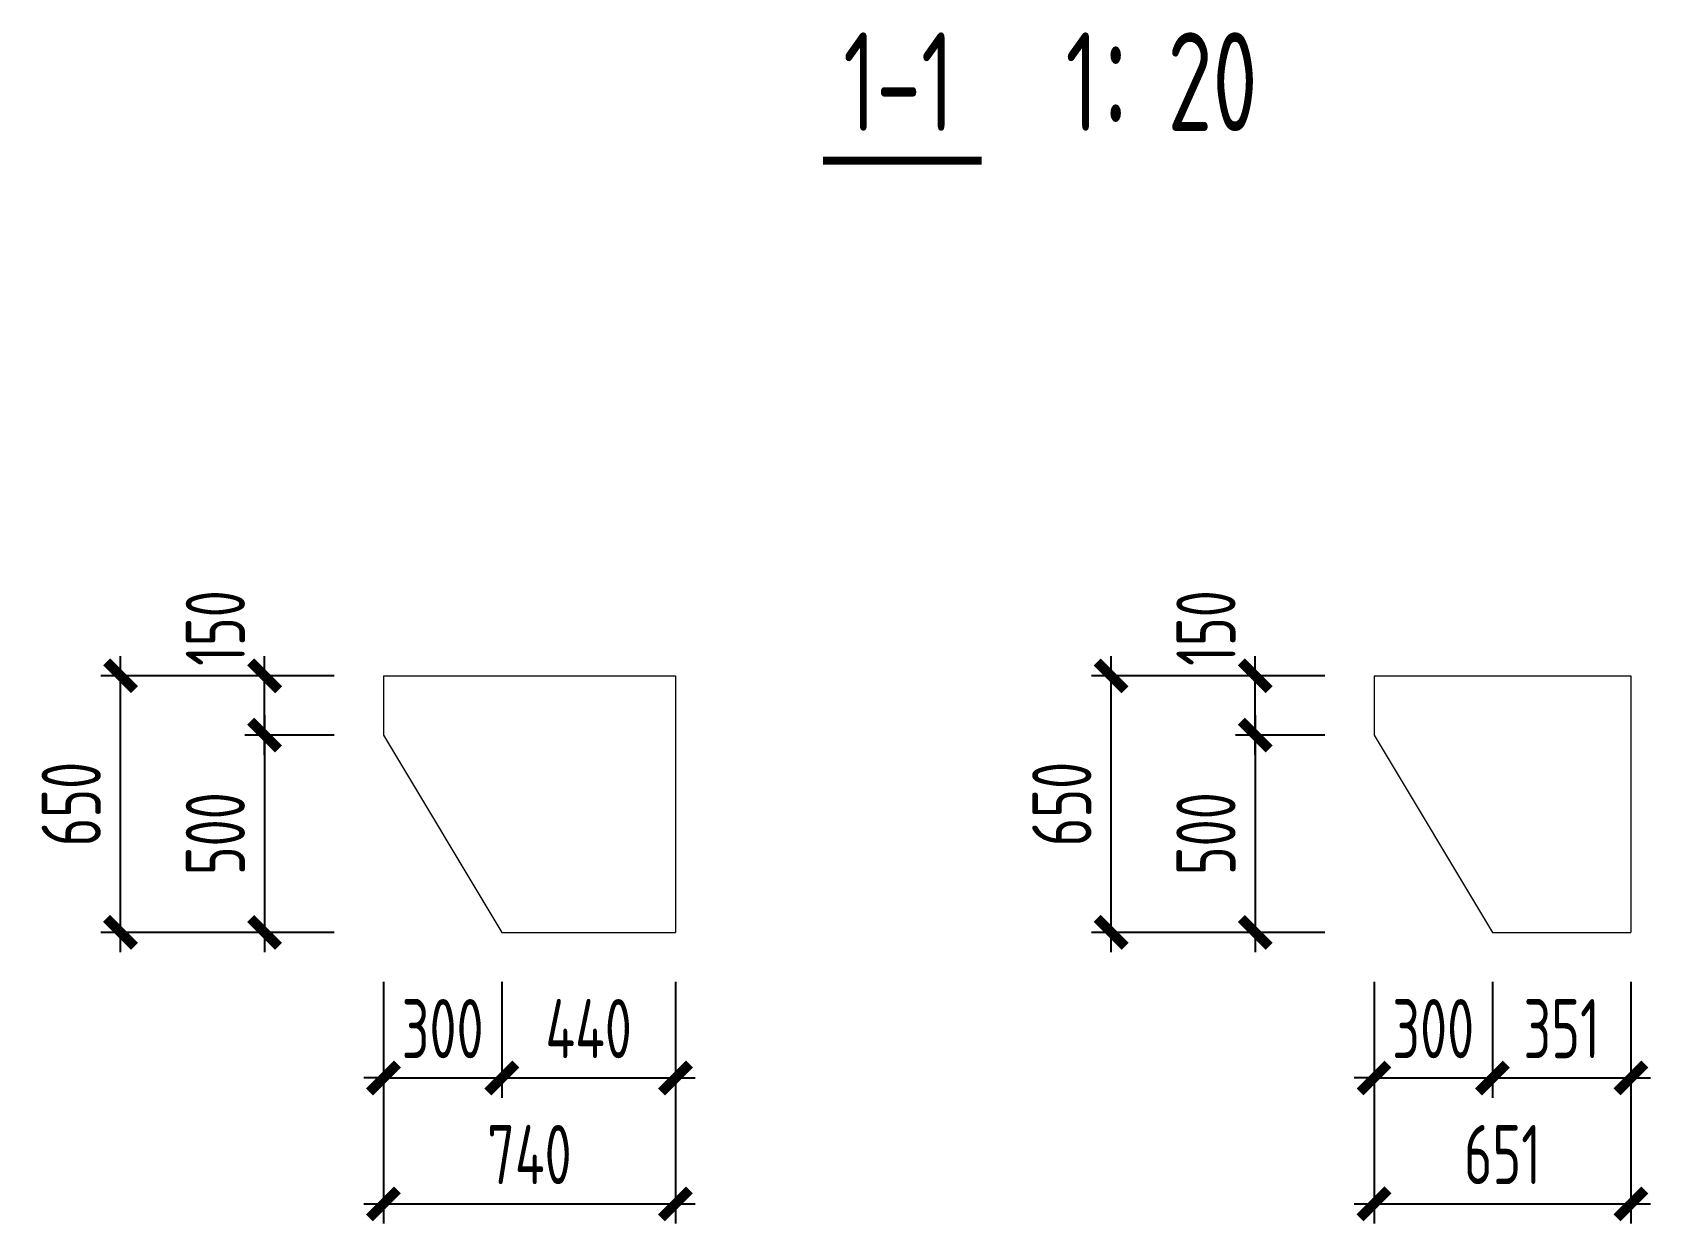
# Model space of a CAD drawing. Extents: x -2876908 to 633791, y -1383861 to 872234.
# Drawn here: x 249629 to 290639, y -559520 to -529339 of the extents above; entities that cross this region are included whole.
import ezdxf
from ezdxf.enums import TextEntityAlignment as Align

# ---------------------------------------------------------------- set-up
doc = ezdxf.new("R2010")
doc.units = 0
doc.header["$LTSCALE"] = 5
doc.header["$MEASUREMENT"] = 0
doc.layers.get('0').update_dxf_attribs({"linetype": 'CONTINUOUS', "lineweight": 25})
doc.layers.get('DEFPOINTS').update_dxf_attribs({"color": 35, "linetype": 'CONTINUOUS', "lineweight": 13})
for name, color, linetype, lineweight in [('6文本', 7, 'CONTINUOUS', 15), ('8轮廓线', 4, 'CONTINUOUS', 15), ('DIM', 3, 'CONTINUOUS', 0)]:
    doc.layers.add(name, color=color, linetype=linetype, lineweight=lineweight)
doc.layers.add('M_Dim', color=3, linetype='CONTINUOUS')
doc.styles.add('TSSD_Dimension', font='tssdeng.shx', dxfattribs={"width": 0.7, "bigfont": 'hztxt.shx'})
doc.styles.add('TSSD_NORM', font='tssdeng.shx', dxfattribs={"width": 0.7, "bigfont": 'hztxt.shx'})
doc.dimstyles.new('TSSD_100_100', dxfattribs={"dimtxt": 300, "dimasz": 100, "dimexe": 100, "dimexo": 250, "dimgap": 100, "dimtad": 1, "dimdec": 0, "dimzin": 0, "dimdsep": 46, "dimtxsty": 'TSSD_Dimension', "dimblk": 'ARCHTICK', "dimblk1": 'ARCHTICK', "dimblk2": 'ARCHTICK', "dimcen": 0, "dimdle": 100, "dimclrt": 7, "dimadec": 0, "dimazin": 0, "dimtfac": 1, "dimtdec": 0, "dimtix": 1, "dimtmove": 2, "dimatfit": 3, "dimfxl": 1, "dimtolj": 1, "dimtzin": 0, "dimarcsym": 0})

# ---------------------------------------------------------------- blocks, each defined once
blk = doc.blocks.new('_ArchTick')
at = {"color": 0, "linetype": 'ByBlock', "const_width": 0.5}
blk.add_lwpolyline([(-0.707, -0.707), (0.707, 0.707)], dxfattribs=at)
blk = doc.blocks.new('*D525')
at = {"layer": 'DEFPOINTS', "color": 0, "transparency": 16777216}
for p in [(255516, -545641), (258526, -545641), (258526, -547141)]:
    blk.add_point(p, dxfattribs=at)
at = {"layer": 'DIM', "color": 0, "lineweight": -2, "transparency": 16777216}
for p, q in [((255516, -547641), (255516, -545141)), ((257276, -545641), (255016, -545641)), ((257276, -547141), (255016, -547141))]:
    blk.add_line(p, q, dxfattribs=at)
at = {"layer": 'DIM', "color": 0, "lineweight": -2, "transparency": 16777216, "xscale": 500, "yscale": 500, "zscale": 500}
for p, rotation in [((255516, -545641), 90), ((255516, -547141), 270)]:
    blk.add_blockref('_ArchTick', p, dxfattribs=dict(at, rotation=rotation))
at = {"layer": 'DIM', "color": 7, "transparency": 16777216, "insert": (254266, -544431), "char_height": 1500, "attachment_point": 5, "rotation": 90, "style": 'TSSD_Dimension'}
blk.add_mtext('\\A1;150', dxfattribs=at)
blk = doc.blocks.new('*D526')
at = {"layer": 'DEFPOINTS', "color": 0, "transparency": 16777216}
for p in [(258526, -547141), (255516, -552141), (258526, -552141)]:
    blk.add_point(p, dxfattribs=at)
at = {"layer": 'DIM', "color": 0, "lineweight": -2, "transparency": 16777216}
for p, q in [((255516, -546641), (255516, -552641)), ((257276, -547141), (255016, -547141)), ((257276, -552141), (255016, -552141))]:
    blk.add_line(p, q, dxfattribs=at)
at = {"layer": 'DIM', "color": 0, "lineweight": -2, "transparency": 16777216, "xscale": 500, "yscale": 500, "zscale": 500}
for p, rotation in [((255516, -547141), 90), ((255516, -552141), 270)]:
    blk.add_blockref('_ArchTick', p, dxfattribs=dict(at, rotation=rotation))
at = {"layer": 'DIM', "color": 7, "transparency": 16777216, "insert": (254266, -549641), "char_height": 1500, "attachment_point": 5, "rotation": 90, "style": 'TSSD_Dimension'}
blk.add_mtext('\\A1;500', dxfattribs=at)
blk = doc.blocks.new('*D527')
at = {"layer": 'DEFPOINTS', "color": 0, "transparency": 16777216}
for p in [(258526, -552141), (261526, -552141), (261526, -555830)]:
    blk.add_point(p, dxfattribs=at)
at = {"layer": 'DIM', "color": 0, "lineweight": -2, "transparency": 16777216}
for p, q in [((258526, -553391), (258526, -556330)), ((261526, -553391), (261526, -556330)), ((258526, -555830), (258026, -555830)), ((258526, -555830), (261526, -555830)), ((261526, -555830), (262026, -555830))]:
    blk.add_line(p, q, dxfattribs=at)
at = {"layer": 'DIM', "color": 0, "lineweight": -2, "transparency": 16777216, "xscale": 500, "yscale": 500, "zscale": 500}
blk.add_blockref('_ArchTick', (258526, -555830), dxfattribs=at)
at = {"layer": 'DIM', "color": 0, "lineweight": -2, "transparency": 16777216, "xscale": 500, "yscale": 500, "zscale": 500, "rotation": 180}
blk.add_blockref('_ArchTick', (261526, -555830), dxfattribs=at)
at = {"layer": 'DIM', "color": 7, "transparency": 16777216, "insert": (260026, -554580), "char_height": 1500, "attachment_point": 5, "style": 'TSSD_Dimension'}
blk.add_mtext('\\A1;300', dxfattribs=at)
blk = doc.blocks.new('*D528')
at = {"layer": 'DEFPOINTS', "color": 0, "transparency": 16777216}
for p in [(261526, -552141), (265926, -552141), (265926, -555830)]:
    blk.add_point(p, dxfattribs=at)
at = {"layer": 'DIM', "color": 0, "lineweight": -2, "transparency": 16777216}
for p, q in [((261526, -553391), (261526, -556330)), ((265926, -553391), (265926, -556330)), ((261026, -555830), (266426, -555830))]:
    blk.add_line(p, q, dxfattribs=at)
at = {"layer": 'DIM', "color": 0, "lineweight": -2, "transparency": 16777216, "xscale": 500, "yscale": 500, "zscale": 500, "rotation": 180}
blk.add_blockref('_ArchTick', (261526, -555830), dxfattribs=at)
at = {"layer": 'DIM', "color": 0, "lineweight": -2, "transparency": 16777216, "xscale": 500, "yscale": 500, "zscale": 500}
blk.add_blockref('_ArchTick', (265926, -555830), dxfattribs=at)
at = {"layer": 'DIM', "color": 7, "transparency": 16777216, "insert": (263726, -554580), "char_height": 1500, "attachment_point": 5, "style": 'TSSD_Dimension'}
blk.add_mtext('\\A1;440', dxfattribs=at)
blk = doc.blocks.new('*D529')
at = {"layer": 'DEFPOINTS', "color": 0, "transparency": 16777216}
for p in [(258526, -552141), (265926, -552141), (265926, -559020)]:
    blk.add_point(p, dxfattribs=at)
at = {"layer": 'DIM', "color": 0, "lineweight": -2, "transparency": 16777216}
for p, q in [((258526, -553391), (258526, -559520)), ((265926, -553391), (265926, -559520)), ((258026, -559020), (266426, -559020))]:
    blk.add_line(p, q, dxfattribs=at)
at = {"layer": 'DIM', "color": 0, "lineweight": -2, "transparency": 16777216, "xscale": 500, "yscale": 500, "zscale": 500, "rotation": 180}
blk.add_blockref('_ArchTick', (258526, -559020), dxfattribs=at)
at = {"layer": 'DIM', "color": 0, "lineweight": -2, "transparency": 16777216, "xscale": 500, "yscale": 500, "zscale": 500}
blk.add_blockref('_ArchTick', (265926, -559020), dxfattribs=at)
at = {"layer": 'DIM', "color": 7, "transparency": 16777216, "insert": (262226, -557770), "char_height": 1500, "attachment_point": 5, "style": 'TSSD_Dimension'}
blk.add_mtext('\\A1;740', dxfattribs=at)
blk = doc.blocks.new('*D530')
at = {"layer": 'DEFPOINTS', "color": 0, "transparency": 16777216}
for p in [(280620, -545641), (283629, -545641), (283629, -547141)]:
    blk.add_point(p, dxfattribs=at)
at = {"layer": 'DIM', "color": 0, "lineweight": -2, "transparency": 16777216}
for p, q in [((280620, -547641), (280620, -545141)), ((282379, -545641), (280120, -545641)), ((282379, -547141), (280120, -547141))]:
    blk.add_line(p, q, dxfattribs=at)
at = {"layer": 'DIM', "color": 0, "lineweight": -2, "transparency": 16777216, "xscale": 500, "yscale": 500, "zscale": 500}
for p, rotation in [((280620, -545641), 90), ((280620, -547141), 270)]:
    blk.add_blockref('_ArchTick', p, dxfattribs=dict(at, rotation=rotation))
at = {"layer": 'DIM', "color": 7, "transparency": 16777216, "insert": (279370, -544431), "char_height": 1500, "attachment_point": 5, "rotation": 90, "style": 'TSSD_Dimension'}
blk.add_mtext('\\A1;150', dxfattribs=at)
blk = doc.blocks.new('*D531')
at = {"layer": 'DEFPOINTS', "color": 0, "transparency": 16777216}
for p in [(283629, -547141), (280620, -552141), (283629, -552141)]:
    blk.add_point(p, dxfattribs=at)
at = {"layer": 'DIM', "color": 0, "lineweight": -2, "transparency": 16777216}
for p, q in [((280620, -546641), (280620, -552641)), ((282379, -547141), (280120, -547141)), ((282379, -552141), (280120, -552141))]:
    blk.add_line(p, q, dxfattribs=at)
at = {"layer": 'DIM', "color": 0, "lineweight": -2, "transparency": 16777216, "xscale": 500, "yscale": 500, "zscale": 500}
for p, rotation in [((280620, -547141), 90), ((280620, -552141), 270)]:
    blk.add_blockref('_ArchTick', p, dxfattribs=dict(at, rotation=rotation))
at = {"layer": 'DIM', "color": 7, "transparency": 16777216, "insert": (279370, -549641), "char_height": 1500, "attachment_point": 5, "rotation": 90, "style": 'TSSD_Dimension'}
blk.add_mtext('\\A1;500', dxfattribs=at)
blk = doc.blocks.new('*D532')
at = {"layer": 'DEFPOINTS', "color": 0, "transparency": 16777216}
for p in [(283629, -552141), (286629, -552141), (286629, -555830)]:
    blk.add_point(p, dxfattribs=at)
at = {"layer": 'DIM', "color": 0, "lineweight": -2, "transparency": 16777216}
for p, q in [((283629, -553391), (283629, -556330)), ((286629, -553391), (286629, -556330)), ((283629, -555830), (283129, -555830)), ((283629, -555830), (286629, -555830)), ((286629, -555830), (287129, -555830))]:
    blk.add_line(p, q, dxfattribs=at)
at = {"layer": 'DIM', "color": 0, "lineweight": -2, "transparency": 16777216, "xscale": 500, "yscale": 500, "zscale": 500}
blk.add_blockref('_ArchTick', (283629, -555830), dxfattribs=at)
at = {"layer": 'DIM', "color": 0, "lineweight": -2, "transparency": 16777216, "xscale": 500, "yscale": 500, "zscale": 500, "rotation": 180}
blk.add_blockref('_ArchTick', (286629, -555830), dxfattribs=at)
at = {"layer": 'DIM', "color": 7, "transparency": 16777216, "insert": (285129, -554580), "char_height": 1500, "attachment_point": 5, "style": 'TSSD_Dimension'}
blk.add_mtext('\\A1;300', dxfattribs=at)
blk = doc.blocks.new('*D533')
at = {"layer": 'DEFPOINTS', "color": 0, "transparency": 16777216}
for p in [(286629, -552141), (290139, -552141), (290139, -555830)]:
    blk.add_point(p, dxfattribs=at)
at = {"layer": 'DIM', "color": 0, "lineweight": -2, "transparency": 16777216}
for p, q in [((286629, -553391), (286629, -556330)), ((290139, -553391), (290139, -556330)), ((286129, -555830), (290639, -555830))]:
    blk.add_line(p, q, dxfattribs=at)
at = {"layer": 'DIM', "color": 0, "lineweight": -2, "transparency": 16777216, "xscale": 500, "yscale": 500, "zscale": 500, "rotation": 180}
blk.add_blockref('_ArchTick', (286629, -555830), dxfattribs=at)
at = {"layer": 'DIM', "color": 0, "lineweight": -2, "transparency": 16777216, "xscale": 500, "yscale": 500, "zscale": 500}
blk.add_blockref('_ArchTick', (290139, -555830), dxfattribs=at)
at = {"layer": 'DIM', "color": 7, "transparency": 16777216, "insert": (288384, -554580), "char_height": 1500, "attachment_point": 5, "style": 'TSSD_Dimension'}
blk.add_mtext('\\A1;351', dxfattribs=at)
blk = doc.blocks.new('*D534')
at = {"layer": 'DEFPOINTS', "color": 0, "transparency": 16777216}
for p in [(283629, -552141), (290139, -552141), (290139, -559020)]:
    blk.add_point(p, dxfattribs=at)
at = {"layer": 'DIM', "color": 0, "lineweight": -2, "transparency": 16777216}
for p, q in [((283629, -553391), (283629, -559520)), ((290139, -553391), (290139, -559520)), ((283129, -559020), (290639, -559020))]:
    blk.add_line(p, q, dxfattribs=at)
at = {"layer": 'DIM', "color": 0, "lineweight": -2, "transparency": 16777216, "xscale": 500, "yscale": 500, "zscale": 500, "rotation": 180}
blk.add_blockref('_ArchTick', (283629, -559020), dxfattribs=at)
at = {"layer": 'DIM', "color": 0, "lineweight": -2, "transparency": 16777216, "xscale": 500, "yscale": 500, "zscale": 500}
blk.add_blockref('_ArchTick', (290139, -559020), dxfattribs=at)
at = {"layer": 'DIM', "color": 7, "transparency": 16777216, "insert": (286884, -557770), "char_height": 1500, "attachment_point": 5, "style": 'TSSD_Dimension'}
blk.add_mtext('\\A1;651', dxfattribs=at)
blk = doc.blocks.new('*D514')
at = {"layer": 'DEFPOINTS', "color": 0, "transparency": 16777216}
for p in [(251863, -545641), (257276, -545641), (257276, -552141)]:
    blk.add_point(p, dxfattribs=at)
at = {"layer": 'DIM', "color": 0, "lineweight": -2, "transparency": 16777216}
for p, q in [((251863, -552641), (251863, -545141)), ((256026, -545641), (251363, -545641)), ((256026, -552141), (251363, -552141))]:
    blk.add_line(p, q, dxfattribs=at)
at = {"layer": 'DIM', "color": 0, "lineweight": -2, "transparency": 16777216, "xscale": 500, "yscale": 500, "zscale": 500}
for p, rotation in [((251863, -545641), 90), ((251863, -552141), 270)]:
    blk.add_blockref('_ArchTick', p, dxfattribs=dict(at, rotation=rotation))
at = {"layer": 'DIM', "color": 7, "transparency": 16777216, "insert": (250613, -548891), "char_height": 1500, "attachment_point": 5, "rotation": 90, "style": 'TSSD_Dimension'}
blk.add_mtext('\\A1;650', dxfattribs=at)
blk = doc.blocks.new('*D515')
at = {"layer": 'DEFPOINTS', "color": 0, "transparency": 16777216}
for p in [(276967, -545641), (282379, -545641), (282379, -552141)]:
    blk.add_point(p, dxfattribs=at)
at = {"layer": 'DIM', "color": 0, "lineweight": -2, "transparency": 16777216}
for p, q in [((276967, -552641), (276967, -545141)), ((281129, -545641), (276467, -545641)), ((281129, -552141), (276467, -552141))]:
    blk.add_line(p, q, dxfattribs=at)
at = {"layer": 'DIM', "color": 0, "lineweight": -2, "transparency": 16777216, "xscale": 500, "yscale": 500, "zscale": 500}
for p, rotation in [((276967, -545641), 90), ((276967, -552141), 270)]:
    blk.add_blockref('_ArchTick', p, dxfattribs=dict(at, rotation=rotation))
at = {"layer": 'DIM', "color": 7, "transparency": 16777216, "insert": (275717, -548891), "char_height": 1500, "attachment_point": 5, "rotation": 90, "style": 'TSSD_Dimension'}
blk.add_mtext('\\A1;650', dxfattribs=at)

msp = doc.modelspace()

# ---------------------------------------------------------------- linework, layer by layer
at = {"layer": '8轮廓线'}
for p, q in [((258525.578, -545640.856), (258525.578, -547140.856)), ((258525.578, -545640.856), (265925.578, -545640.856)), ((265925.578, -545640.856), (265925.578, -552140.856)), ((283629.266, -545640.856), (283629.266, -547140.856)), ((283629.266, -545640.856), (290139.266, -545640.856)), ((290139.266, -545640.856), (290139.266, -552140.856)), ((258525.578, -547140.856), (261525.578, -552140.856)), ((283629.266, -547140.856), (286629.266, -552140.856)), ((261525.578, -552140.856), (265925.578, -552140.856)), ((286629.266, -552140.856), (290139.266, -552140.856))]:
    msp.add_line(p, q, dxfattribs=at)
at = {"layer": 'M_Dim'}
msp.add_lwpolyline([(269666.235, -532591.757, 200, 200, 0), (273688.134, -532591.757, 200, 200, 0)], format="xyseb", dxfattribs=at)

# ---------------------------------------------------------------- texts
at = {"layer": '6文本', "style": 'TSSD_NORM', "width": 0.7}
for s, p in [('1-1', (271580.314, -530588.552)), ('1：20', (278244.005, -530588.552))]:
    msp.add_text(s, height=2500, dxfattribs=at).set_placement(p, align=Align.MIDDLE)

# ---------------------------------------------------------------- dimensions: what is measured, and where the dimension line sits
at = {"layer": 'DIM'}
for base, p1, p2, picture, middle in [((255515.922, -545640.856), (258525.578, -547140.856), (258525.578, -545640.856), '*D525', (254265.922, -544431.241)), ((280619.61, -545640.856), (283629.266, -547140.856), (283629.266, -545640.856), '*D530', (279369.61, -544431.241))]:
    dim = msp.add_linear_dim(base=base, p1=p1, p2=p2, angle=90, dimstyle='TSSD_100_100', override={"dimtxt": 1500, "dimasz": 500, "dimexe": 500, "dimexo": 1250, "dimgap": 500, "dimlfac": 0.1, "dimdle": 500}, dxfattribs=at)
    dim.commit()
    dim.dimension.update_dxf_attribs({"geometry": picture, "text_midpoint": middle, "dimtype": 160})
for base, p1, p2, picture, middle in [((251863.353, -545640.856), (257275.578, -552140.856), (257275.578, -545640.856), '*D514', (250613.353, -548890.856)), ((276967.04, -545640.856), (282379.266, -552140.856), (282379.266, -545640.856), '*D515', (275717.04, -548890.856)), ((255515.922, -552140.856), (258525.578, -547140.856), (258525.578, -552140.856), '*D526', (254265.922, -549640.856)), ((280619.61, -552140.856), (283629.266, -547140.856), (283629.266, -552140.856), '*D531', (279369.61, -549640.856))]:
    dim = msp.add_linear_dim(base=base, p1=p1, p2=p2, angle=90, dimstyle='TSSD_100_100', override={"dimtxt": 1500, "dimasz": 500, "dimexe": 500, "dimexo": 1250, "dimgap": 500, "dimlfac": 0.1, "dimdle": 500}, dxfattribs=at)
    dim.commit()
    dim.dimension.update_dxf_attribs({"geometry": picture, "text_midpoint": middle})
for base, p1, p2, picture, middle in [((261525.578, -555829.63), (258525.578, -552140.856), (261525.578, -552140.856), '*D527', (260025.578, -554579.63)), ((265925.578, -559020.164), (258525.578, -552140.856), (265925.578, -552140.856), '*D529', (262225.578, -557770.164)), ((265925.578, -555829.63), (261525.578, -552140.856), (265925.578, -552140.856), '*D528', (263725.578, -554579.63)), ((286629.266, -555829.63), (283629.266, -552140.856), (286629.266, -552140.856), '*D532', (285129.266, -554579.63)), ((290139.266, -559020.164), (283629.266, -552140.856), (290139.266, -552140.856), '*D534', (286884.266, -557770.164)), ((290139.266, -555829.63), (286629.266, -552140.856), (290139.266, -552140.856), '*D533', (288384.266, -554579.63))]:
    dim = msp.add_linear_dim(base=base, p1=p1, p2=p2, dimstyle='TSSD_100_100', override={"dimtxt": 1500, "dimasz": 500, "dimexe": 500, "dimexo": 1250, "dimgap": 500, "dimlfac": 0.1, "dimdle": 500}, dxfattribs=at)
    dim.commit()
    dim.dimension.update_dxf_attribs({"geometry": picture, "text_midpoint": middle})

doc.saveas('drawing.dxf')
